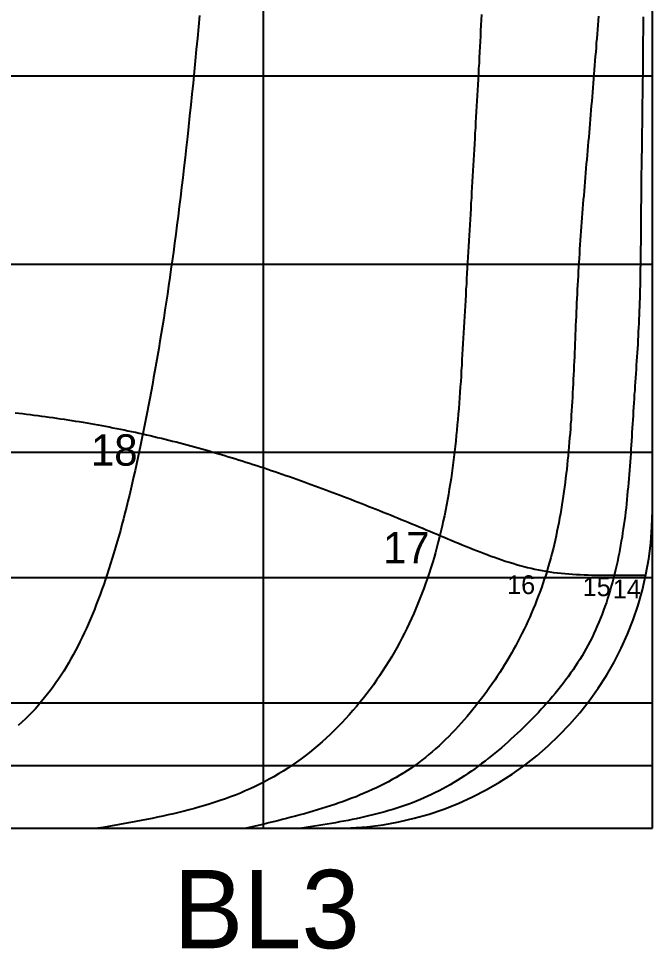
# Model space of a CAD drawing. Extents: x 3 to 181, y 2 to 128.
# Drawn here: x 98.55 to 103.61, y 79.45 to 86.88 of the extents above; entities that cross this region are included whole.
import ezdxf

# ---------------------------------------------------------------- set-up
doc = ezdxf.new("R2010")
doc.units = 0
doc.layers.get('0').update_dxf_attribs({"linetype": 'CONTINUOUS'})

msp = doc.modelspace()

# ---------------------------------------------------------------- linework, layer by layer
for p, q in [((100.5041, 80.4193), (100.5041, 93.9926)), ((103.6072, 80.4193), (103.6072, 89.4914)), ((103.6072, 86.4196), (92.1377, 86.4209)), ((103.6072, 84.9196), (103.6072, 86.4196)), ((103.6072, 84.4196), (103.6072, 85.4196)), ((92.1377, 84.9196), (103.6072, 84.9196)), ((103.6072, 83.4196), (103.6072, 84.4196)), ((92.1377, 83.4196), (103.6072, 83.4196)), ((92.1377, 82.4196), (103.6072, 82.4196)), ((92.1377, 81.4196), (103.6072, 81.4196)), ((92.1377, 80.9196), (103.6072, 80.9196)), ((92.1377, 80.4193), (103.6072, 80.4193)), ((92.1377, 80.4193), (103.2928, 80.4193)), ((92.1377, 80.4193), (103.6072, 80.4193)), ((92.1377, 80.4193), (103.2928, 80.4193))]:
    msp.add_line(p, q)
for points in [[(99.9941, 86.9039, 0), (99.9857, 86.8129, 0), (99.9772, 86.7223, 0), (99.9686, 86.6321, 0), (99.9599, 86.5425, 0), (99.9512, 86.4533, 0), (99.9424, 86.3649, 0), (99.9335, 86.2771, 0), (99.9246, 86.1902, 0), (99.9156, 86.1041, 0), (99.9065, 86.0189, 0), (99.8974, 85.9348, 0), (99.8883, 85.8517, 0), (99.8791, 85.7698, 0), (99.8699, 85.6891, 0), (99.8607, 85.6097, 0), (99.8514, 85.5315, 0), (99.8421, 85.4546, 0), (99.8328, 85.3788, 0), (99.8234, 85.3042, 0), (99.8141, 85.2308, 0), (99.8046, 85.1584, 0), (99.7952, 85.0871, 0), (99.7857, 85.0169, 0), (99.7761, 84.9477, 0), (99.7666, 84.8796, 0), (99.7569, 84.8124, 0), (99.7473, 84.7461, 0), (99.7376, 84.6808, 0), (99.7279, 84.6164, 0), (99.7181, 84.5528, 0), (99.7083, 84.4901, 0), (99.6984, 84.4282, 0), (99.6885, 84.3671, 0), (99.6786, 84.3068, 0), (99.6686, 84.2472, 0), (99.6586, 84.1884, 0), (99.6485, 84.1302, 0), (99.6384, 84.0727, 0), (99.6282, 84.0158, 0), (99.618, 83.9595, 0), (99.6077, 83.9038, 0), (99.5974, 83.8487, 0), (99.587, 83.794, 0), (99.5765, 83.7399, 0), (99.5661, 83.6863, 0), (99.5555, 83.6331, 0), (99.5449, 83.5804, 0), (99.5343, 83.5281, 0), (99.5235, 83.4762, 0), (99.5127, 83.4247, 0), (99.5019, 83.3737, 0), (99.4909, 83.3232, 0), (99.4798, 83.2731, 0), (99.4687, 83.2234, 0), (99.4574, 83.1741, 0), (99.446, 83.1253, 0), (99.4345, 83.077, 0), (99.4229, 83.0291, 0), (99.4112, 82.9816, 0), (99.3993, 82.9346, 0), (99.3872, 82.888, 0), (99.3751, 82.8419, 0), (99.3627, 82.7963, 0), (99.3503, 82.751, 0), (99.3376, 82.7063, 0), (99.3248, 82.662, 0), (99.3118, 82.6181, 0), (99.2986, 82.5747, 0), (99.2852, 82.5318, 0), (99.2717, 82.4893, 0), (99.2579, 82.4473, 0), (99.2439, 82.4058, 0), (99.2297, 82.3647, 0), (99.2153, 82.324, 0), (99.2007, 82.2839, 0), (99.1858, 82.2442, 0), (99.1707, 82.2049, 0), (99.1553, 82.1662, 0), (99.1397, 82.1279, 0), (99.1239, 82.09, 0), (99.1077, 82.0527, 0), (99.0913, 82.0158, 0), (99.0747, 81.9794, 0), (99.0577, 81.9434, 0), (99.0405, 81.9079, 0), (99.023, 81.873, 0), (99.0051, 81.8384, 0), (98.987, 81.8044, 0), (98.9685, 81.7708, 0), (98.9496, 81.7377, 0), (98.9303, 81.705, 0), (98.9106, 81.6728, 0), (98.8905, 81.641, 0), (98.8698, 81.6097, 0), (98.8487, 81.5788, 0), (98.8271, 81.5483, 0), (98.8049, 81.5182, 0), (98.7822, 81.4885, 0), (98.7588, 81.4593, 0), (98.7349, 81.4304, 0), (98.7103, 81.402, 0), (98.685, 81.3739, 0), (98.6591, 81.3462, 0), (98.6324, 81.3189, 0), (98.605, 81.292, 0), (98.5769, 81.2654, 0), (98.5479, 81.2392, 0)], [(102.243, 86.9116, 0), (102.241, 86.8686, 0), (102.239, 86.8255, 0), (102.237, 86.7824, 0), (102.235, 86.7393, 0), (102.233, 86.6963, 0), (102.23, 86.6532, 0), (102.228, 86.6102, 0), (102.226, 86.5671, 0), (102.224, 86.5241, 0), (102.221, 86.481, 0), (102.219, 86.438, 0), (102.217, 86.3949, 0), (102.214, 86.3519, 0), (102.212, 86.3089, 0), (102.21, 86.2658, 0), (102.207, 86.2228, 0), (102.205, 86.1798, 0), (102.202, 86.1368, 0), (102.2, 86.0937, 0), (102.197, 86.0507, 0), (102.195, 86.0077, 0), (102.192, 85.9647, 0), (102.19, 85.9217, 0), (102.187, 85.8787, 0), (102.185, 85.8357, 0), (102.182, 85.7927, 0), (102.18, 85.7498, 0), (102.178, 85.7068, 0), (102.175, 85.6638, 0), (102.173, 85.6208, 0), (102.17, 85.5778, 0), (102.168, 85.5348, 0), (102.165, 85.4918, 0), (102.163, 85.4488, 0), (102.16, 85.4059, 0), (102.158, 85.3629, 0), (102.155, 85.3199, 0), (102.153, 85.2769, 0), (102.15, 85.2339, 0), (102.148, 85.1909, 0), (102.145, 85.1478, 0), (102.143, 85.1048, 0), (102.14, 85.0618, 0), (102.138, 85.0188, 0), (102.135, 84.9757, 0), (102.133, 84.9327, 0), (102.13, 84.8896, 0), (102.128, 84.8466, 0), (102.125, 84.8035, 0), (102.123, 84.7604, 0), (102.12, 84.7174, 0), (102.118, 84.6743, 0), (102.115, 84.6312, 0), (102.113, 84.588, 0), (102.111, 84.5449, 0), (102.108, 84.5018, 0), (102.106, 84.4586, 0), (102.103, 84.4155, 0), (102.101, 84.3723, 0), (102.098, 84.3291, 0), (102.096, 84.2859, 0), (102.093, 84.2427, 0), (102.091, 84.1995, 0), (102.088, 84.1562, 0), (102.086, 84.113, 0), (102.083, 84.0698, 0), (102.081, 84.0266, 0), (102.078, 83.9834, 0), (102.075, 83.9402, 0), (102.072, 83.897, 0), (102.069, 83.8538, 0), (102.066, 83.8107, 0), (102.062, 83.7675, 0), (102.059, 83.7244, 0), (102.055, 83.6813, 0), (102.051, 83.6383, 0), (102.047, 83.5953, 0), (102.043, 83.5523, 0), (102.039, 83.5093, 0), (102.034, 83.4664, 0), (102.029, 83.4235, 0), (102.024, 83.3807, 0), (102.018, 83.3379, 0), (102.013, 83.2952, 0), (102.007, 83.2525, 0), (102.001, 83.2099, 0), (101.994, 83.1673, 0), (101.987, 83.1248, 0), (101.98, 83.0823, 0), (101.973, 83.04, 0), (101.965, 82.9977, 0), (101.957, 82.9554, 0), (101.948, 82.9132, 0), (101.939, 82.8712, 0), (101.93, 82.8291, 0), (101.92, 82.7872, 0), (101.91, 82.7454, 0), (101.899, 82.7036, 0), (101.888, 82.6619, 0), (101.877, 82.6204, 0), (101.865, 82.5789, 0), (101.852, 82.5376, 0), (101.84, 82.4964, 0), (101.826, 82.4553, 0), (101.813, 82.4144, 0), (101.798, 82.3736, 0), (101.784, 82.333, 0), (101.769, 82.2926, 0), (101.753, 82.2523, 0), (101.737, 82.2122, 0), (101.72, 82.1722, 0), (101.703, 82.1325, 0), (101.685, 82.093, 0), (101.667, 82.0537, 0), (101.648, 82.0146, 0), (101.629, 81.9757, 0), (101.609, 81.937, 0), (101.589, 81.8986, 0), (101.568, 81.8605, 0), (101.547, 81.8226, 0), (101.525, 81.7849, 0), (101.502, 81.7475, 0), (101.479, 81.7104, 0), (101.455, 81.6736, 0), (101.431, 81.6371, 0), (101.406, 81.601, 0), (101.381, 81.5651, 0), (101.355, 81.5297, 0), (101.329, 81.4946, 0), (101.302, 81.4599, 0), (101.274, 81.4256, 0), (101.246, 81.3918, 0), (101.218, 81.3583, 0), (101.189, 81.3254, 0), (101.159, 81.2929, 0), (101.129, 81.261, 0), (101.099, 81.2295, 0), (101.068, 81.1986, 0), (101.036, 81.1682, 0), (101.004, 81.1384, 0), (100.972, 81.1092, 0), (100.939, 81.0806, 0), (100.906, 81.0526, 0), (100.872, 81.0252, 0), (100.838, 80.9985, 0), (100.804, 80.9724, 0), (100.769, 80.9471, 0), (100.734, 80.9224, 0), (100.698, 80.8985, 0), (100.662, 80.8753, 0), (100.625, 80.8528, 0), (100.588, 80.8312, 0), (100.551, 80.8103, 0), (100.513, 80.7902, 0), (100.475, 80.7709, 0), (100.437, 80.7523, 0), (100.398, 80.7344, 0), (100.359, 80.7172, 0), (100.32, 80.7006, 0), (100.281, 80.6848, 0), (100.241, 80.6695, 0), (100.201, 80.6548, 0), (100.16, 80.6407, 0), (100.119, 80.6272, 0), (100.079, 80.6141, 0), (100.037, 80.6016, 0), (99.996, 80.5895, 0), (99.9544, 80.5779, 0), (99.9126, 80.5668, 0), (99.8707, 80.556, 0), (99.8285, 80.5456, 0), (99.7862, 80.5356, 0), (99.7437, 80.5259, 0), (99.7011, 80.5165, 0), (99.6583, 80.5074, 0), (99.6155, 80.4985, 0), (99.5725, 80.4899, 0), (99.5294, 80.4815, 0), (99.4862, 80.4733, 0), (99.443, 80.4653, 0), (99.3997, 80.4574, 0), (99.3563, 80.4496, 0), (99.3129, 80.442, 0), (99.2694, 80.4343, 0), (99.2259, 80.4268, 0), (99.1825, 80.4193, 0)], [(103.177, 86.8989, 0), (103.174, 86.8632, 0), (103.171, 86.8274, 0), (103.169, 86.7916, 0), (103.166, 86.7559, 0), (103.163, 86.7201, 0), (103.16, 86.6844, 0), (103.158, 86.6486, 0), (103.155, 86.6129, 0), (103.152, 86.5771, 0), (103.149, 86.5414, 0), (103.146, 86.5056, 0), (103.143, 86.4698, 0), (103.14, 86.4341, 0), (103.138, 86.3983, 0), (103.135, 86.3626, 0), (103.132, 86.3268, 0), (103.129, 86.2911, 0), (103.126, 86.2553, 0), (103.123, 86.2196, 0), (103.12, 86.1838, 0), (103.117, 86.1481, 0), (103.114, 86.1123, 0), (103.111, 86.0766, 0), (103.108, 86.0408, 0), (103.105, 86.0051, 0), (103.102, 85.9693, 0), (103.099, 85.9336, 0), (103.096, 85.8978, 0), (103.092, 85.8621, 0), (103.089, 85.8263, 0), (103.086, 85.7906, 0), (103.083, 85.7548, 0), (103.08, 85.7191, 0), (103.077, 85.6833, 0), (103.074, 85.6476, 0), (103.071, 85.6118, 0), (103.068, 85.5761, 0), (103.065, 85.5403, 0), (103.062, 85.5046, 0), (103.059, 85.4688, 0), (103.056, 85.433, 0), (103.053, 85.3973, 0), (103.051, 85.3615, 0), (103.048, 85.3258, 0), (103.045, 85.29, 0), (103.042, 85.2542, 0), (103.04, 85.2185, 0), (103.037, 85.1827, 0), (103.034, 85.1469, 0), (103.032, 85.1112, 0), (103.029, 85.0754, 0), (103.027, 85.0396, 0), (103.025, 85.0039, 0), (103.022, 84.9681, 0), (103.02, 84.9323, 0), (103.018, 84.8965, 0), (103.016, 84.8608, 0), (103.014, 84.825, 0), (103.012, 84.7892, 0), (103.01, 84.7534, 0), (103.008, 84.7176, 0), (103.006, 84.6819, 0), (103.005, 84.6461, 0), (103.003, 84.6103, 0), (103.001, 84.5745, 0), (103, 84.5387, 0), (102.998, 84.5029, 0), (102.997, 84.4671, 0), (102.995, 84.4313, 0), (102.994, 84.3955, 0), (102.992, 84.3597, 0), (102.991, 84.3239, 0), (102.989, 84.2881, 0), (102.988, 84.2523, 0), (102.986, 84.2165, 0), (102.985, 84.1807, 0), (102.983, 84.1449, 0), (102.981, 84.109, 0), (102.98, 84.0732, 0), (102.978, 84.0374, 0), (102.976, 84.0016, 0), (102.975, 83.9657, 0), (102.973, 83.9299, 0), (102.971, 83.8941, 0), (102.969, 83.8582, 0), (102.967, 83.8224, 0), (102.965, 83.7866, 0), (102.963, 83.7507, 0), (102.96, 83.7149, 0), (102.958, 83.679, 0), (102.955, 83.6431, 0), (102.953, 83.6073, 0), (102.95, 83.5714, 0), (102.947, 83.5356, 0), (102.944, 83.4997, 0), (102.941, 83.4638, 0), (102.938, 83.428, 0), (102.935, 83.3921, 0), (102.931, 83.3562, 0), (102.927, 83.3204, 0), (102.924, 83.2846, 0), (102.919, 83.2487, 0), (102.915, 83.213, 0), (102.911, 83.1772, 0), (102.906, 83.1415, 0), (102.901, 83.1058, 0), (102.896, 83.0701, 0), (102.891, 83.0345, 0), (102.885, 82.999, 0), (102.88, 82.9635, 0), (102.873, 82.928, 0), (102.867, 82.8926, 0), (102.861, 82.8573, 0), (102.854, 82.8221, 0), (102.846, 82.7869, 0), (102.839, 82.7518, 0), (102.831, 82.7168, 0), (102.823, 82.6818, 0), (102.815, 82.647, 0), (102.806, 82.6122, 0), (102.797, 82.5776, 0), (102.787, 82.543, 0), (102.777, 82.5086, 0), (102.767, 82.4742, 0), (102.756, 82.44, 0), (102.745, 82.4059, 0), (102.734, 82.3719, 0), (102.722, 82.338, 0), (102.71, 82.3043, 0), (102.697, 82.2707, 0), (102.684, 82.2372, 0), (102.671, 82.2039, 0), (102.657, 82.1707, 0), (102.643, 82.1376, 0), (102.629, 82.1047, 0), (102.614, 82.072, 0), (102.599, 82.0394, 0), (102.583, 82.0069, 0), (102.567, 81.9747, 0), (102.551, 81.9425, 0), (102.534, 81.9106, 0), (102.517, 81.8788, 0), (102.5, 81.8472, 0), (102.482, 81.8158, 0), (102.464, 81.7846, 0), (102.446, 81.7535, 0), (102.427, 81.7226, 0), (102.408, 81.692, 0), (102.389, 81.6615, 0), (102.369, 81.6312, 0), (102.349, 81.6011, 0), (102.328, 81.5712, 0), (102.307, 81.5416, 0), (102.286, 81.5121, 0), (102.265, 81.4829, 0), (102.243, 81.4538, 0), (102.221, 81.425, 0), (102.199, 81.3965, 0), (102.176, 81.3681, 0), (102.153, 81.34, 0), (102.13, 81.3122, 0), (102.106, 81.2847, 0), (102.082, 81.2576, 0), (102.058, 81.2307, 0), (102.033, 81.2042, 0), (102.008, 81.1781, 0), (101.983, 81.1523, 0), (101.957, 81.127, 0), (101.931, 81.1021, 0), (101.905, 81.0776, 0), (101.878, 81.0537, 0), (101.851, 81.0302, 0), (101.824, 81.0072, 0), (101.796, 80.9847, 0), (101.768, 80.9627, 0), (101.74, 80.9414, 0), (101.711, 80.9205, 0), (101.682, 80.9003, 0), (101.653, 80.8807, 0), (101.623, 80.8617, 0), (101.593, 80.8431, 0), (101.562, 80.8252, 0), (101.532, 80.8077, 0), (101.501, 80.7908, 0), (101.469, 80.7744, 0), (101.438, 80.7584, 0), (101.406, 80.7429, 0), (101.374, 80.7278, 0), (101.341, 80.7132, 0), (101.309, 80.699, 0), (101.276, 80.6852, 0), (101.243, 80.6718, 0), (101.209, 80.6588, 0), (101.176, 80.6461, 0), (101.142, 80.6338, 0), (101.108, 80.6218, 0), (101.074, 80.6101, 0), (101.04, 80.5987, 0), (101.005, 80.5876, 0), (100.971, 80.5768, 0), (100.936, 80.5662, 0), (100.901, 80.5558, 0), (100.866, 80.5457, 0), (100.831, 80.5358, 0), (100.796, 80.5261, 0), (100.76, 80.5166, 0), (100.725, 80.5072, 0), (100.689, 80.498, 0), (100.654, 80.4889, 0), (100.618, 80.4799, 0), (100.582, 80.4711, 0), (100.546, 80.4623, 0), (100.511, 80.4536, 0), (100.475, 80.445, 0), (100.439, 80.4364, 0), (100.403, 80.4278, 0), (100.367, 80.4193, 0)], [(103.533, 86.8923, 0), (103.533, 86.8588, 0), (103.533, 86.8253, 0), (103.533, 86.7918, 0), (103.533, 86.7583, 0), (103.532, 86.7248, 0), (103.532, 86.6913, 0), (103.532, 86.6578, 0), (103.532, 86.6244, 0), (103.531, 86.5909, 0), (103.531, 86.5574, 0), (103.531, 86.5239, 0), (103.531, 86.4904, 0), (103.53, 86.4569, 0), (103.53, 86.4234, 0), (103.529, 86.3899, 0), (103.529, 86.3565, 0), (103.529, 86.323, 0), (103.528, 86.2895, 0), (103.528, 86.256, 0), (103.527, 86.2225, 0), (103.527, 86.189, 0), (103.526, 86.1556, 0), (103.526, 86.1221, 0), (103.526, 86.0886, 0), (103.525, 86.0551, 0), (103.525, 86.0216, 0), (103.524, 85.9881, 0), (103.524, 85.9546, 0), (103.523, 85.9212, 0), (103.523, 85.8877, 0), (103.522, 85.8542, 0), (103.522, 85.8207, 0), (103.521, 85.7872, 0), (103.521, 85.7537, 0), (103.52, 85.7202, 0), (103.52, 85.6867, 0), (103.519, 85.6532, 0), (103.519, 85.6198, 0), (103.518, 85.5863, 0), (103.518, 85.5528, 0), (103.518, 85.5193, 0), (103.517, 85.4858, 0), (103.517, 85.4523, 0), (103.517, 85.4188, 0), (103.516, 85.3853, 0), (103.516, 85.3518, 0), (103.516, 85.3183, 0), (103.515, 85.2847, 0), (103.515, 85.2512, 0), (103.515, 85.2177, 0), (103.514, 85.1842, 0), (103.514, 85.1507, 0), (103.514, 85.1172, 0), (103.514, 85.0837, 0), (103.513, 85.0502, 0), (103.513, 85.0167, 0), (103.512, 84.9832, 0), (103.512, 84.9497, 0), (103.512, 84.9162, 0), (103.511, 84.8827, 0), (103.511, 84.8492, 0), (103.51, 84.8157, 0), (103.509, 84.7822, 0), (103.509, 84.7487, 0), (103.508, 84.7153, 0), (103.507, 84.6818, 0), (103.506, 84.6483, 0), (103.505, 84.6149, 0), (103.504, 84.5814, 0), (103.503, 84.548, 0), (103.501, 84.5145, 0), (103.5, 84.4811, 0), (103.499, 84.4477, 0), (103.497, 84.4142, 0), (103.495, 84.3808, 0), (103.493, 84.3474, 0), (103.492, 84.314, 0), (103.49, 84.2806, 0), (103.488, 84.2472, 0), (103.486, 84.2138, 0), (103.484, 84.1804, 0), (103.481, 84.147, 0), (103.479, 84.1135, 0), (103.477, 84.0801, 0), (103.475, 84.0467, 0), (103.472, 84.0133, 0), (103.47, 83.9799, 0), (103.468, 83.9464, 0), (103.466, 83.913, 0), (103.463, 83.8795, 0), (103.461, 83.8461, 0), (103.459, 83.8126, 0), (103.457, 83.7791, 0), (103.455, 83.7456, 0), (103.453, 83.7121, 0), (103.451, 83.6786, 0), (103.449, 83.645, 0), (103.446, 83.6115, 0), (103.444, 83.578, 0), (103.442, 83.5444, 0), (103.44, 83.5109, 0), (103.438, 83.4773, 0), (103.436, 83.4438, 0), (103.434, 83.4102, 0), (103.432, 83.3767, 0), (103.429, 83.3432, 0), (103.427, 83.3097, 0), (103.424, 83.2762, 0), (103.422, 83.2427, 0), (103.419, 83.2092, 0), (103.416, 83.1757, 0), (103.413, 83.1423, 0), (103.41, 83.1089, 0), (103.407, 83.0755, 0), (103.404, 83.0421, 0), (103.4, 83.0088, 0), (103.397, 82.9755, 0), (103.393, 82.9422, 0), (103.389, 82.9089, 0), (103.384, 82.8757, 0), (103.38, 82.8426, 0), (103.375, 82.8094, 0), (103.37, 82.7763, 0), (103.365, 82.7432, 0), (103.359, 82.7102, 0), (103.353, 82.6773, 0), (103.347, 82.6443, 0), (103.341, 82.6115, 0), (103.334, 82.5786, 0), (103.328, 82.5459, 0), (103.32, 82.5131, 0), (103.313, 82.4805, 0), (103.305, 82.4479, 0), (103.297, 82.4153, 0), (103.288, 82.3829, 0), (103.279, 82.3505, 0), (103.27, 82.3182, 0), (103.26, 82.286, 0), (103.25, 82.2539, 0), (103.24, 82.2219, 0), (103.229, 82.1901, 0), (103.217, 82.1585, 0), (103.206, 82.127, 0), (103.193, 82.0957, 0), (103.181, 82.0647, 0), (103.168, 82.0338, 0), (103.154, 82.0031, 0), (103.14, 81.9727, 0), (103.126, 81.9426, 0), (103.111, 81.9127, 0), (103.095, 81.8831, 0), (103.079, 81.8538, 0), (103.063, 81.8247, 0), (103.046, 81.7959, 0), (103.028, 81.7674, 0), (103.011, 81.7392, 0), (102.992, 81.7112, 0), (102.974, 81.6834, 0), (102.954, 81.656, 0), (102.935, 81.6287, 0), (102.915, 81.6017, 0), (102.895, 81.575, 0), (102.874, 81.5485, 0), (102.853, 81.5222, 0), (102.832, 81.4961, 0), (102.81, 81.4703, 0), (102.788, 81.4447, 0), (102.766, 81.4193, 0), (102.743, 81.3941, 0), (102.721, 81.3692, 0), (102.698, 81.3444, 0), (102.674, 81.3198, 0), (102.651, 81.2955, 0), (102.627, 81.2713, 0), (102.603, 81.2473, 0), (102.578, 81.2235, 0), (102.554, 81.1999, 0), (102.529, 81.1765, 0), (102.504, 81.1533, 0), (102.479, 81.1303, 0), (102.454, 81.1075, 0), (102.429, 81.085, 0), (102.403, 81.0627, 0), (102.377, 81.0407, 0), (102.351, 81.019, 0), (102.325, 80.9976, 0), (102.298, 80.9765, 0), (102.272, 80.9557, 0), (102.245, 80.9352, 0), (102.218, 80.915, 0), (102.19, 80.8952, 0), (102.163, 80.8758, 0), (102.135, 80.8567, 0), (102.107, 80.8381, 0), (102.079, 80.8198, 0), (102.051, 80.8019, 0), (102.022, 80.7845, 0), (101.993, 80.7674, 0), (101.964, 80.7509, 0), (101.935, 80.7347, 0), (101.906, 80.7191, 0), (101.876, 80.7039, 0), (101.846, 80.6893, 0), (101.816, 80.6751, 0), (101.786, 80.6614, 0), (101.756, 80.6483, 0), (101.725, 80.6357, 0), (101.694, 80.6235, 0), (101.663, 80.6119, 0), (101.632, 80.6007, 0), (101.6, 80.59, 0), (101.569, 80.5797, 0), (101.537, 80.5698, 0), (101.505, 80.5603, 0), (101.473, 80.5511, 0), (101.441, 80.5423, 0), (101.409, 80.5339, 0), (101.376, 80.5258, 0), (101.343, 80.5179, 0), (101.311, 80.5104, 0), (101.278, 80.5031, 0), (101.245, 80.4961, 0), (101.212, 80.4893, 0), (101.179, 80.4827, 0), (101.146, 80.4763, 0), (101.112, 80.4701, 0), (101.079, 80.464, 0), (101.046, 80.4581, 0), (101.012, 80.4524, 0), (100.979, 80.4467, 0), (100.945, 80.4411, 0), (100.912, 80.4356, 0), (100.878, 80.4301, 0), (100.845, 80.4247, 0), (100.811, 80.4193, 0)], [(98.5224, 83.7351, 0), (98.5526, 83.7315, 0), (98.5829, 83.7279, 0), (98.6132, 83.7242, 0), (98.6434, 83.7204, 0), (98.6736, 83.7166, 0), (98.7038, 83.7126, 0), (98.734, 83.7086, 0), (98.7642, 83.7045, 0), (98.7943, 83.7003, 0), (98.8245, 83.696, 0), (98.8546, 83.6917, 0), (98.8847, 83.6872, 0), (98.9147, 83.6827, 0), (98.9448, 83.6781, 0), (98.9748, 83.6734, 0), (99.0049, 83.6686, 0), (99.0349, 83.6637, 0), (99.0649, 83.6587, 0), (99.0948, 83.6536, 0), (99.1248, 83.6484, 0), (99.1547, 83.6432, 0), (99.1846, 83.6378, 0), (99.2145, 83.6323, 0), (99.2444, 83.6268, 0), (99.2742, 83.6211, 0), (99.304, 83.6154, 0), (99.3338, 83.6095, 0), (99.3636, 83.6036, 0), (99.3934, 83.5975, 0), (99.4231, 83.5913, 0), (99.4528, 83.5851, 0), (99.4825, 83.5787, 0), (99.5122, 83.5722, 0), (99.5419, 83.5657, 0), (99.5715, 83.559, 0), (99.6011, 83.5522, 0), (99.6307, 83.5453, 0), (99.6602, 83.5383, 0), (99.6898, 83.5311, 0), (99.7193, 83.5239, 0), (99.7488, 83.5166, 0), (99.7783, 83.5092, 0), (99.8077, 83.5017, 0), (99.8372, 83.4941, 0), (99.8666, 83.4864, 0), (99.896, 83.4786, 0), (99.9254, 83.4707, 0), (99.9547, 83.4627, 0), (99.9841, 83.4546, 0), (100.013, 83.4464, 0), (100.043, 83.4381, 0), (100.072, 83.4297, 0), (100.101, 83.4213, 0), (100.13, 83.4128, 0), (100.16, 83.4041, 0), (100.189, 83.3954, 0), (100.218, 83.3866, 0), (100.247, 83.3777, 0), (100.276, 83.3688, 0), (100.306, 83.3597, 0), (100.335, 83.3506, 0), (100.364, 83.3414, 0), (100.393, 83.3321, 0), (100.422, 83.3227, 0), (100.451, 83.3133, 0), (100.48, 83.3038, 0), (100.509, 83.2942, 0), (100.538, 83.2845, 0), (100.567, 83.2748, 0), (100.596, 83.265, 0), (100.625, 83.2551, 0), (100.654, 83.2451, 0), (100.683, 83.2351, 0), (100.712, 83.225, 0), (100.741, 83.2149, 0), (100.77, 83.2046, 0), (100.799, 83.1943, 0), (100.828, 83.184, 0), (100.856, 83.1736, 0), (100.885, 83.1631, 0), (100.914, 83.1526, 0), (100.943, 83.142, 0), (100.972, 83.1313, 0), (101.001, 83.1206, 0), (101.029, 83.1099, 0), (101.058, 83.099, 0), (101.087, 83.0882, 0), (101.116, 83.0772, 0), (101.144, 83.0663, 0), (101.173, 83.0552, 0), (101.202, 83.0441, 0), (101.231, 83.033, 0), (101.259, 83.0218, 0), (101.288, 83.0106, 0), (101.317, 82.9993, 0), (101.345, 82.988, 0), (101.374, 82.9767, 0), (101.403, 82.9653, 0), (101.431, 82.9538, 0), (101.46, 82.9423, 0), (101.489, 82.9308, 0), (101.517, 82.9192, 0), (101.546, 82.9076, 0), (101.575, 82.896, 0), (101.603, 82.8843, 0), (101.632, 82.8726, 0), (101.66, 82.8608, 0), (101.689, 82.8491, 0), (101.718, 82.8373, 0), (101.746, 82.8254, 0), (101.775, 82.8135, 0), (101.803, 82.8016, 0), (101.832, 82.7897, 0), (101.86, 82.7778, 0), (101.889, 82.7658, 0), (101.918, 82.7538, 0), (101.946, 82.7417, 0), (101.975, 82.7297, 0), (102.003, 82.7177, 0), (102.032, 82.7057, 0), (102.06, 82.6938, 0), (102.089, 82.682, 0), (102.117, 82.6702, 0), (102.146, 82.6585, 0), (102.175, 82.647, 0), (102.203, 82.6356, 0), (102.232, 82.6244, 0), (102.261, 82.6133, 0), (102.29, 82.6025, 0), (102.319, 82.5918, 0), (102.347, 82.5814, 0), (102.376, 82.5713, 0), (102.405, 82.5614, 0), (102.434, 82.5518, 0), (102.464, 82.5425, 0), (102.493, 82.5335, 0), (102.522, 82.5249, 0), (102.551, 82.5166, 0), (102.581, 82.5088, 0), (102.61, 82.5013, 0), (102.64, 82.4942, 0), (102.669, 82.4876, 0), (102.699, 82.4814, 0), (102.729, 82.4757, 0), (102.759, 82.4704, 0), (102.789, 82.4657, 0), (102.819, 82.4614, 0), (102.849, 82.4577, 0), (102.88, 82.4543, 0), (102.91, 82.4514, 0), (102.941, 82.4488, 0), (102.971, 82.4466, 0), (103.002, 82.4447, 0), (103.032, 82.4431, 0), (103.063, 82.4418, 0), (103.094, 82.4408, 0), (103.125, 82.4399, 0), (103.155, 82.4393, 0), (103.186, 82.4388, 0), (103.217, 82.4384, 0), (103.248, 82.4381, 0), (103.278, 82.438, 0), (103.309, 82.4378, 0), (103.34, 82.4378, 0), (103.37, 82.4377, 0), (103.401, 82.4377, 0), (103.432, 82.4377, 0), (103.462, 82.4377, 0), (103.493, 82.4377, 0), (103.523, 82.4377, 0), (103.554, 82.4378, 0)]]:
    msp.add_polyline3d(points)
msp.add_arc((101.0722, 82.9543), 2.535, 270, 0)
msp.add_arc((101.0722, 82.9543), 2.535, 270, 0)
msp.add_arc((101.0722, 82.9543), 2.535, 270, 0)

# ---------------------------------------------------------------- texts
for s, height, p in [('18', 0.25, (99.128, 83.3126)), ('17', 0.25, (101.458, 82.5331)), ('16', 0.15, (102.4487, 82.2878)), ('15', 0.15, (103.0515, 82.2714)), ('14', 0.15, (103.2915, 82.2543)), ('BL3', 0.625, (99.786, 79.4624))]:
    msp.add_text(s, height=height).set_placement(p)

doc.saveas('drawing.dxf')
